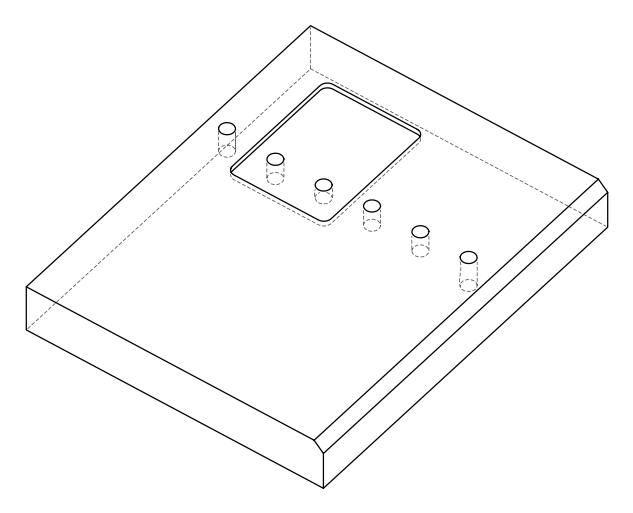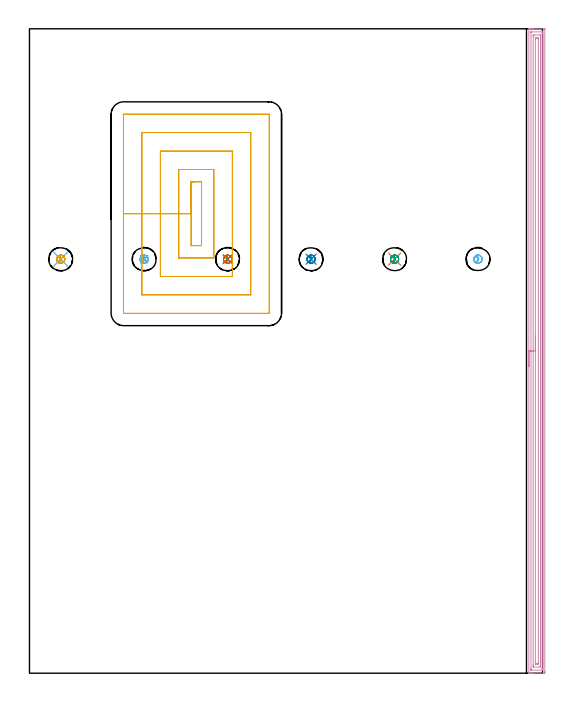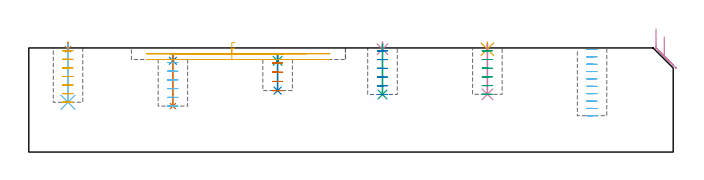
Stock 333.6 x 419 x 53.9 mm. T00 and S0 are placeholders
(PLAN: 18 operations, 5 tool changes, 24.1 min)
(1 SPOT_DRILL | STEP1POCKET | NXT0321_9005460120000 | 0.03 min | 3 mm3)
(2 SPOT_DRILL_1 | STEP1POCKET_1 | NXT0321_9005460120000 | 0.03 min | 596 mm3)
(3 SPOT_DRILL_2 | STEP1POCKET_2 | NXT0321_9005460120000 | 0.03 min | 594 mm3)
(4 SPOT_DRILL_3 | STEP1POCKET_3 | NXT0321_9005460120000 | 0.03 min | 5 mm3)
(5 SPOT_DRILL_4 | STEP1POCKET_4 | NXT0321_9005460120000 | 0.03 min | 2 mm3)
(6 DRILL_BLIND_HOLE_INTO_CENTER | STEP1POCKET | NXT0301_128 | 0.12 min | 3042 mm3)
(7 DRILL_BLIND_HOLE_INTO_CENTER_1 | STEP1POCKET_1 | NXT0301_128 | 0.11 min | 2676 mm3)
(8 DRILL_BLIND_HOLE_INTO_CENTER_2 | STEP1POCKET_2 | NXT0301_128 | 0.08 min | 1775 mm3)
(9 DRILL_BLIND_HOLE_INTO_CENTER_3 | STEP1POCKET_3 | NXT0301_128 | 0.11 min | 2592 mm3)
(10 DRILL_BLIND_HOLE_INTO_CENTER_4 | STEP1POCKET_4 | NXT0301_128 | 0.11 min | 2580 mm3)
(11 MILL_ROUGH_BLIND_HOLE_CONTOUR | STEP1POCKET | NXT0201_013 | Spiral | 0.75 min | 2110 mm3)
(12 MILL_ROUGH_BLIND_HOLE_CONTOUR_1 | STEP1POCKET_1 | NXT0201_013 | Spiral | 0.64 min | 2254 mm3)
(13 MILL_ROUGH_BLIND_HOLE_CONTOUR_2 | STEP1POCKET_2 | NXT0201_013 | Spiral | 0.43 min | 1685 mm3)
(14 MILL_ROUGH_BLIND_HOLE_CONTOUR_3 | STEP1POCKET_3 | NXT0201_013 | Spiral | 0.64 min | 1829 mm3)
(15 MILL_ROUGH_BLIND_HOLE_CONTOUR_4 | STEP1POCKET_4 | NXT0201_013 | Spiral | 0.64 min | 1817 mm3)
(16 AREA_MILL | FG_CHAMFER_SURFACE | UGT0205_001 | 13.64 min | 22640 mm3)
(17 MILL_RECTANGULAR_POCKET | POCKET_RECTANGULAR_STRAIGHT | UGT0201_010 | Follow Part, ap 4, ae 75% | 5.63 min | 94220 mm3)
(18 MILL_BLIND_HOLE_FROM_SOLID_MATERIAL | STEP1POCKET_5 | NXT0201_013 | Spiral | 1.07 min | 6441 mm3)
(TOOL NXT0321_9005460120000 | NC Spot Drill, 142deg, 12mm, Carbide, Uncoated | D12 PA142 FL30 Z2)
(TOOL NXT0301_128 | Carbide Drill 12mm [861.1-1200-036A1-GP GC34] | D12 PA150 FL37.4 Z2)
(TOOL NXT0201_013 | ENDMILL 10mm | D10 FL30 Z4)
(TOOL UGT0205_001 | Chamfer Mill 20 x 3 x 45 deg. | D20 FL50 Z2)
(TOOL UGT0201_010 | End Mill 16 mm | D16 FL22 Z2)
(OP 1 SPOT_DRILL)
G17 G21 G94 G90
T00 M6
G54
G17 G0 G90 X20.3 Y269.2 S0 M3
G43 Z63.9 H0
G94 G81 G98 Z53.241 F250. R56.9
G80
M5
M2
(OP 2 SPOT_DRILL_1)
G17 G21 G94 G90
T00 M6
G54
G17 G0 G90 X74.6 Y269.2 S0 M3
G43 Z63.9 H0
G94 G81 G98 Z47.241 F250. R50.9
G80
M5
M2
(OP 3 SPOT_DRILL_2)
G17 G21 G94 G90
T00 M6
G54
G17 G0 G90 X128.8 Y269.2 S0 M3
G43 Z63.9 H0
G94 G81 G98 Z47.241 F250. R50.9
G80
M5
M2
(OP 4 SPOT_DRILL_3)
G17 G21 G94 G90
T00 M6
G54
G17 G0 G90 X183.1 Y269.2 S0 M3
G43 Z63.9 H0
G94 G81 G98 Z53.241 F250. R56.9
G80
M5
M2
(OP 5 SPOT_DRILL_4)
G17 G21 G94 G90
T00 M6
G54
G17 G0 G90 X237.4 Y269.2 S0 M3
G43 Z63.9 H0
G94 G81 G98 Z53.241 F250. R56.9
G80
M5
M2
(OP 6 DRILL_BLIND_HOLE_INTO_CENTER)
G17 G21 G94 G90
T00 M6
G54
G17 G0 G90 X20.3 Y269.2 S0 M3
G43 Z63.9 H1
G94 G81 G98 Z25.8 F250. R55.9
G80
M5
M2
(OP 7 DRILL_BLIND_HOLE_INTO_CENTER_1)
G17 G21 G94 G90
T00 M6
G54
G17 G0 G90 X74.6 Y269.2 S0 M3
G43 Z63.9 H1
G94 G81 G98 Z23.8 F250. R49.9
G80
M5
M2
(OP 8 DRILL_BLIND_HOLE_INTO_CENTER_2)
G17 G21 G94 G90
T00 M6
G54
G17 G0 G90 X128.8 Y269.2 S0 M3
G43 Z63.9 H1
G94 G81 G98 Z31.8 F250. R49.9
G80
M5
M2
(OP 9 DRILL_BLIND_HOLE_INTO_CENTER_3)
G17 G21 G94 G90
T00 M6
G54
G17 G0 G90 X183.1 Y269.2 S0 M3
G43 Z63.9 H1
G94 G81 G98 Z29.8 F250. R55.9
G80
M5
M2
(OP 10 DRILL_BLIND_HOLE_INTO_CENTER_4)
G17 G21 G94 G90
T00 M6
G54
G17 G0 G90 X237.4 Y269.2 S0 M3
G43 Z63.9 H1
G94 G81 G98 Z29.9 F250. R55.9
G80
M5
M2
(OP 11 MILL_ROUGH_BLIND_HOLE_CONTOUR)
G17 G21 G94 G90
T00 M6
G54
G17 G0 G90 X20.3 Y269.2 S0 M3
G43 Z63.9 H0
Z52.457
G94 G3 X20.75 Y269.695 R0.452 F250.
X20.175 Y270.519 R1.02
X18.345 Y270.349 R1.79
X17.697 Y268.703 R1.655
X20.797 Y266.597 R2.65
X17.697 Y268.703 R-2.65
X19.247 Y267.65 R1.325
X20.3 Y269.2 R1.325
G0 Z48.014
G3 X20.75 Y269.695 R0.452
X20.175 Y270.519 R1.02
X18.345 Y270.349 R1.79
X17.697 Y268.703 R1.655
X20.797 Y266.597 R2.65
X17.697 Y268.703 R-2.65
X19.247 Y267.65 R1.325
X20.3 Y269.2 R1.325
G0 Z43.571
G3 X20.75 Y269.695 R0.452
X20.175 Y270.519 R1.02
X18.345 Y270.349 R1.79
X17.697 Y268.703 R1.655
X20.797 Y266.597 R2.65
X17.697 Y268.703 R-2.65
X19.247 Y267.65 R1.325
X20.3 Y269.2 R1.325
G0 Z39.129
G3 X20.75 Y269.695 R0.452
X20.175 Y270.519 R1.02
X18.345 Y270.349 R1.79
X17.697 Y268.703 R1.655
X20.797 Y266.597 R2.65
X17.697 Y268.703 R-2.65
X19.247 Y267.65 R1.325
X20.3 Y269.2 R1.325
G0 Z34.686
G3 X20.75 Y269.695 R0.452
X20.175 Y270.519 R1.02
X18.345 Y270.349 R1.79
X17.697 Y268.703 R1.655
X20.797 Y266.597 R2.65
X17.697 Y268.703 R-2.65
X19.247 Y267.65 R1.325
X20.3 Y269.2 R1.325
G0 Z30.243
G3 X20.75 Y269.695 R0.452
X20.175 Y270.519 R1.02
X18.345 Y270.349 R1.79
X17.697 Y268.703 R1.655
X20.797 Y266.597 R2.65
X17.697 Y268.703 R-2.65
X19.247 Y267.65 R1.325
X20.3 Y269.2 R1.325
G0 Z25.8
G3 X20.75 Y269.695 R0.452
X20.175 Y270.519 R1.02
X18.345 Y270.349 R1.79
X17.697 Y268.703 R1.655
X20.797 Y266.597 R2.65
X17.697 Y268.703 R-2.65
X19.247 Y267.65 R1.325
X20.3 Y269.2 R1.325
G0 Z63.9
M5
M2
(OP 12 MILL_ROUGH_BLIND_HOLE_CONTOUR_1)
G17 G21 G94 G90
T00 M6
G54
G17 G0 G90 X74.6 Y269.2 S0 M3
G43 Z63.9 H0
Z46.383
G94 G3 X75.05 Y269.695 R0.452 F250.
X74.475 Y270.519 R1.02
X72.645 Y270.349 R1.79
X71.997 Y268.703 R1.655
X75.097 Y266.597 R2.65
X71.997 Y268.703 R-2.65
X73.547 Y267.65 R1.325
X74.6 Y269.2 R1.325
G0 Z41.867
G3 X75.05 Y269.695 R0.452
X74.475 Y270.519 R1.02
X72.645 Y270.349 R1.79
X71.997 Y268.703 R1.655
X75.097 Y266.597 R2.65
X71.997 Y268.703 R-2.65
X73.547 Y267.65 R1.325
X74.6 Y269.2 R1.325
G0 Z37.35
G3 X75.05 Y269.695 R0.452
X74.475 Y270.519 R1.02
X72.645 Y270.349 R1.79
X71.997 Y268.703 R1.655
X75.097 Y266.597 R2.65
X71.997 Y268.703 R-2.65
X73.547 Y267.65 R1.325
X74.6 Y269.2 R1.325
G0 Z32.833
G3 X75.05 Y269.695 R0.452
X74.475 Y270.519 R1.02
X72.645 Y270.349 R1.79
X71.997 Y268.703 R1.655
X75.097 Y266.597 R2.65
X71.997 Y268.703 R-2.65
X73.547 Y267.65 R1.325
X74.6 Y269.2 R1.325
G0 Z28.317
G3 X75.05 Y269.695 R0.452
X74.475 Y270.519 R1.02
X72.645 Y270.349 R1.79
X71.997 Y268.703 R1.655
X75.097 Y266.597 R2.65
X71.997 Y268.703 R-2.65
X73.547 Y267.65 R1.325
X74.6 Y269.2 R1.325
G0 Z23.8
G3 X75.05 Y269.695 R0.452
X74.475 Y270.519 R1.02
X72.645 Y270.349 R1.79
X71.997 Y268.703 R1.655
X75.097 Y266.597 R2.65
X71.997 Y268.703 R-2.65
X73.547 Y267.65 R1.325
X74.6 Y269.2 R1.325
G0 Z63.9
M5
M2
(OP 13 MILL_ROUGH_BLIND_HOLE_CONTOUR_2)
G17 G21 G94 G90
T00 M6
G54
G17 G0 G90 X128.8 Y269.2 S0 M3
G43 Z63.9 H0
Z46.125
G94 G3 X129.25 Y269.695 R0.452 F250.
X128.675 Y270.519 R1.02
X126.845 Y270.349 R1.79
X126.197 Y268.703 R1.655
X129.297 Y266.597 R2.65
X126.197 Y268.703 R-2.65
X127.747 Y267.65 R1.325
X128.8 Y269.2 R1.325
G0 Z41.35
G3 X129.25 Y269.695 R0.452
X128.675 Y270.519 R1.02
X126.845 Y270.349 R1.79
X126.197 Y268.703 R1.655
X129.297 Y266.597 R2.65
X126.197 Y268.703 R-2.65
X127.747 Y267.65 R1.325
X128.8 Y269.2 R1.325
G0 Z36.575
G3 X129.25 Y269.695 R0.452
X128.675 Y270.519 R1.02
X126.845 Y270.349 R1.79
X126.197 Y268.703 R1.655
X129.297 Y266.597 R2.65
X126.197 Y268.703 R-2.65
X127.747 Y267.65 R1.325
X128.8 Y269.2 R1.325
G0 Z31.8
G3 X129.25 Y269.695 R0.452
X128.675 Y270.519 R1.02
X126.845 Y270.349 R1.79
X126.197 Y268.703 R1.655
X129.297 Y266.597 R2.65
X126.197 Y268.703 R-2.65
X127.747 Y267.65 R1.325
X128.8 Y269.2 R1.325
G0 Z63.9
M5
M2
(OP 14 MILL_ROUGH_BLIND_HOLE_CONTOUR_3)
G17 G21 G94 G90
T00 M6
G54
G17 G0 G90 X183.1 Y269.2 S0 M3
G43 Z63.9 H0
Z52.383
G94 G3 X183.55 Y269.695 R0.452 F250.
X182.975 Y270.519 R1.02
X181.145 Y270.349 R1.79
X180.497 Y268.703 R1.655
X183.597 Y266.597 R2.65
X180.497 Y268.703 R-2.65
X182.047 Y267.65 R1.325
X183.1 Y269.2 R1.325
G0 Z47.867
G3 X183.55 Y269.695 R0.452
X182.975 Y270.519 R1.02
X181.145 Y270.349 R1.79
X180.497 Y268.703 R1.655
X183.597 Y266.597 R2.65
X180.497 Y268.703 R-2.65
X182.047 Y267.65 R1.325
X183.1 Y269.2 R1.325
G0 Z43.35
G3 X183.55 Y269.695 R0.452
X182.975 Y270.519 R1.02
X181.145 Y270.349 R1.79
X180.497 Y268.703 R1.655
X183.597 Y266.597 R2.65
X180.497 Y268.703 R-2.65
X182.047 Y267.65 R1.325
X183.1 Y269.2 R1.325
G0 Z38.833
G3 X183.55 Y269.695 R0.452
X182.975 Y270.519 R1.02
X181.145 Y270.349 R1.79
X180.497 Y268.703 R1.655
X183.597 Y266.597 R2.65
X180.497 Y268.703 R-2.65
X182.047 Y267.65 R1.325
X183.1 Y269.2 R1.325
G0 Z34.317
G3 X183.55 Y269.695 R0.452
X182.975 Y270.519 R1.02
X181.145 Y270.349 R1.79
X180.497 Y268.703 R1.655
X183.597 Y266.597 R2.65
X180.497 Y268.703 R-2.65
X182.047 Y267.65 R1.325
X183.1 Y269.2 R1.325
G0 Z29.8
G3 X183.55 Y269.695 R0.452
X182.975 Y270.519 R1.02
X181.145 Y270.349 R1.79
X180.497 Y268.703 R1.655
X183.597 Y266.597 R2.65
X180.497 Y268.703 R-2.65
X182.047 Y267.65 R1.325
X183.1 Y269.2 R1.325
G0 Z63.9
M5
M2
(OP 15 MILL_ROUGH_BLIND_HOLE_CONTOUR_4)
G17 G21 G94 G90
T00 M6
G54
G17 G0 G90 X237.4 Y269.2 S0 M3
G43 Z63.9 H0
Z52.4
G94 G3 X237.85 Y269.695 R0.452 F250.
X237.275 Y270.519 R1.02
X235.445 Y270.349 R1.79
X234.797 Y268.703 R1.655
X237.897 Y266.597 R2.65
X234.797 Y268.703 R-2.65
X236.347 Y267.65 R1.325
X237.4 Y269.2 R1.325
G0 Z47.9
G3 X237.85 Y269.695 R0.452
X237.275 Y270.519 R1.02
X235.445 Y270.349 R1.79
X234.797 Y268.703 R1.655
X237.897 Y266.597 R2.65
X234.797 Y268.703 R-2.65
X236.347 Y267.65 R1.325
X237.4 Y269.2 R1.325
G0 Z43.4
G3 X237.85 Y269.695 R0.452
X237.275 Y270.519 R1.02
X235.445 Y270.349 R1.79
X234.797 Y268.703 R1.655
X237.897 Y266.597 R2.65
X234.797 Y268.703 R-2.65
X236.347 Y267.65 R1.325
X237.4 Y269.2 R1.325
G0 Z38.9
G3 X237.85 Y269.695 R0.452
X237.275 Y270.519 R1.02
X235.445 Y270.349 R1.79
X234.797 Y268.703 R1.655
X237.897 Y266.597 R2.65
X234.797 Y268.703 R-2.65
X236.347 Y267.65 R1.325
X237.4 Y269.2 R1.325
G0 Z34.4
G3 X237.85 Y269.695 R0.452
X237.275 Y270.519 R1.02
X235.445 Y270.349 R1.79
X234.797 Y268.703 R1.655
X237.897 Y266.597 R2.65
X234.797 Y268.703 R-2.65
X236.347 Y267.65 R1.325
X237.4 Y269.2 R1.325
G0 Z29.9
G3 X237.85 Y269.695 R0.452
X237.275 Y270.519 R1.02
X235.445 Y270.349 R1.79
X234.797 Y268.703 R1.655
X237.897 Y266.597 R2.65
X234.797 Y268.703 R-2.65
X236.347 Y267.65 R1.325
X237.4 Y269.2 R1.325
G0 Z63.9
M5
M2
(OP 16 AREA_MILL)
G17 G21 G94 G90
T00 M6
G54
G17 G0 G90 X324.7 Y199.5 S1061 M3
G43 Z63.9 H0
G94 G1 Y199.538 Z63.028 F250.
Y199.652 Z62.163
Y199.841 Z61.312
Y200.103 Z60.48
Y200.437 Z59.674
Y200.84 Z58.9
Y201.308 Z58.164
Y201.84 Z57.472
Y202.429 Z56.829
Y203.072 Z56.239
Y203.764 Z55.708
Y204.5 Z55.24
Y205.274 Z54.837
Y206.08 Z54.503
Y206.912 Z54.241
Y207.763 Z54.052
Y208.628 Z53.938
Y209.5 Z53.9
Y418.838
X324.702 Y418.99 Z53.888
X324.836 Y418.997 Z53.756
X324.977 Y419. Z53.623
X325.318 Z53.281
X325.956 Z52.638
X327.152 Z51.445
X327.709 Z50.885
X334.72 Z43.877
X335.002 Y418.997 Z43.596
X335.092 Y418.99 Z43.505
X335.099 Y418.898 Z43.499
X335.1 Y418.391 Z43.5
Y1.114
X335.099 Y0.609 Z43.501
X335.096 Y0.226 Z43.502
X335.092 Y0.01 Z43.505
X334.72 Y0. Z43.877
X327.709 Z50.885
X327.152 Z51.445
X326.833 Z51.763
X326.275 Z52.321
X325.956 Z52.638
X324.977 Z53.623
X324.838 Z53.754
X324.819 Y0.001 Z53.773
X324.702 Y0.01 Z53.888
X324.7 Y0.162 Z53.9
Y209.5
X326.114 Z52.486
X326.115 Y416.445 Z52.485
Y416.606
X326.12 Y416.97 Z52.48
X326.121 Y416.986 Z52.479
X326.146 Y416.99 Z52.454
X326.214 Y416.996 Z52.386
X326.317 Y416.999 Z52.283
X333.457 Y417. Z45.143
X333.623 Y416.997 Z44.977
X333.652 Y416.995 Z44.948
X333.678 Y416.991 Z44.922
X333.679 Y416.953 Z44.921
X333.684 Y416.768 Z44.916
X333.685 Y416.606 Z44.915
X333.686 Y415.874 Z44.914
X333.685 Y2.555 Z44.915
X333.684 Y2.394 Z44.916
X333.68 Y2.03 Z44.92
X333.679 Y2.014 Z44.921
X333.654 Y2.01 Z44.946
X333.586 Y2.004 Z45.014
X333.483 Y2.001 Z45.117
X326.343 Y2. Z52.257
X326.177 Y2.003 Z52.423
X326.148 Y2.005 Z52.452
X326.122 Y2.009 Z52.478
X326.12 Y2.047 Z52.48
X326.116 Y2.232 Z52.484
X326.115 Y2.394 Z52.485
X326.114 Y3.126 Z52.486
Y209.5
X327.528 Z51.072
X327.529 Y413.928 Z51.071
Y414.111
X327.535 Y414.82 Z51.065
X327.54 Y414.993 Z51.06
X328.585 Y415. Z50.015
X331.916 Y414.999 Z46.684
X332.091 Y414.995 Z46.509
X332.26 Y414.99 Z46.34
X332.265 Y414.82 Z46.335
X332.269 Y414.639 Z46.331
X332.271 Y413.928 Z46.329
Y413.744
Y5.072
X332.27 Y4.889 Z46.33
X332.264 Y4.18 Z46.336
X332.26 Y4.007 Z46.34
X331.214 Y4. Z47.386
X327.884 Y4.001 Z50.716
X327.709 Y4.005 Z50.891
X327.54 Y4.01 Z51.06
X327.534 Y4.18 Z51.066
X327.531 Y4.361 Z51.069
X327.529 Y5.072 Z51.071
X327.528 Y5.256 Z51.072
Y209.5
X328.943 Z49.657
Y412.142
X328.944 Y412.669 Z49.656
X328.947 Y412.847 Z49.653
X328.949 Y412.979 Z49.651
X329.041 Y412.99 Z49.559
X329.462 Y412.999 Z49.138
X329.496 Y413. Z49.104
X330.338 Z48.262
X330.373 Z48.227
X330.756 Y412.992 Z47.844
X330.846 Y412.99 Z47.754
X330.851 Y412.932 Z47.749
X330.853 Y412.867 Z47.747
X330.857 Y412.507 Z47.743
Y6.858
X330.856 Y6.33 Z47.744
X330.853 Y6.153 Z47.747
X330.85 Y6.021 Z47.75
X330.759 Y6.01 Z47.841
X330.338 Y6.001 Z48.262
X330.304 Y6. Z48.296
X329.462 Z49.138
X329.427 Z49.173
X329.044 Y6.007 Z49.556
X328.954 Y6.01 Z49.646
X328.949 Y6.068 Z49.651
X328.946 Y6.133 Z49.654
X328.943 Y6.493 Z49.657
Y209.5
Y210.372 Z49.695
Y211.236 Z49.809
Y212.088 Z49.998
Y212.92 Z50.26
Y213.726 Z50.594
Y214.5 Z50.997
Y215.236 Z51.466
Y215.928 Z51.997
Y216.571 Z52.586
Y217.16 Z53.229
Y217.691 Z53.922
Y218.16 Z54.657
Y218.563 Z55.431
Y218.897 Z56.237
Y219.159 Z57.069
Y219.348 Z57.921
Y219.462 Z58.786
Y219.5 Z59.657
G0 Z63.9
M5
M2
(OP 17 MILL_RECTANGULAR_POCKET)
G17 G21 G94 G90
T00 M6
G54
G17 G0 G90 X106.742 Y319.5 S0 M3
G43 Z63.9 H0
Z56.9
G94 G1 X105.1 Z56.46 F250.
Y298.75 Z50.9
Y278. F500.
X111.9
Y319.5
X105.1
Y298.75
X97.1
Y270.
X119.9
Y327.5
X97.1
Y298.75
X85.1
Y258.
X131.9
Y339.5
X85.1
Y298.75
X73.1
Y246.
X143.9
Y351.5
X73.1
Y298.75
X61.1
Y234.2
G3 X61.3 Y234. R0.2
G1 X155.7
G3 X155.9 Y234.2 R0.2
G1 Y363.3
G3 X155.7 Y363.5 R0.2
G1 X61.3
G3 X61.1 Y363.3 R0.2
G1 Y298.75
Y297.75
G0 X106.742 Y319.5 Z53.9
G1 X105.1 Z53.46 F250.
Y298.75 Z47.9
Y278. F500.
X111.9
Y319.5
X105.1
Y298.75
X97.1
Y270.
X119.9
Y327.5
X97.1
Y298.75
X85.1
Y258.
X131.9
Y339.5
X85.1
Y298.75
X73.1
Y246.
X143.9
Y351.5
X73.1
Y298.75
X61.1
Y234.2
G3 X61.3 Y234. R0.2
G1 X155.7
G3 X155.9 Y234.2 R0.2
G1 Y363.3
G3 X155.7 Y363.5 R0.2
G1 X61.3
G3 X61.1 Y363.3 R0.2
G1 Y298.75
Y297.75
G0 Z63.9
M5
M2
(OP 18 MILL_BLIND_HOLE_FROM_SOLID_MATERIAL)
G17 G21 G94 G90
T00 M6
G54
G17 G0 G90 X291.6 Y269.2 S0 M3
G43 Z63.9 H0
Z53.09
G94 G3 X292.05 Y269.695 R0.452 F250.
X291.475 Y270.519 R1.02
X289.645 Y270.349 R1.79
X288.997 Y268.703 R1.655
X292.097 Y266.597 R2.65
X288.997 Y268.703 R-2.65
X290.547 Y267.65 R1.325
X291.6 Y269.2 R1.325
G0 Z49.28
G3 X292.05 Y269.695 R0.452
X291.475 Y270.519 R1.02
X289.645 Y270.349 R1.79
X288.997 Y268.703 R1.655
X292.097 Y266.597 R2.65
X288.997 Y268.703 R-2.65
X290.547 Y267.65 R1.325
X291.6 Y269.2 R1.325
G0 Z45.47
G3 X292.05 Y269.695 R0.452
X291.475 Y270.519 R1.02
X289.645 Y270.349 R1.79
X288.997 Y268.703 R1.655
X292.097 Y266.597 R2.65
X288.997 Y268.703 R-2.65
X290.547 Y267.65 R1.325
X291.6 Y269.2 R1.325
G0 Z41.66
G3 X292.05 Y269.695 R0.452
X291.475 Y270.519 R1.02
X289.645 Y270.349 R1.79
X288.997 Y268.703 R1.655
X292.097 Y266.597 R2.65
X288.997 Y268.703 R-2.65
X290.547 Y267.65 R1.325
X291.6 Y269.2 R1.325
G0 Z37.85
G3 X292.05 Y269.695 R0.452
X291.475 Y270.519 R1.02
X289.645 Y270.349 R1.79
X288.997 Y268.703 R1.655
X292.097 Y266.597 R2.65
X288.997 Y268.703 R-2.65
X290.547 Y267.65 R1.325
X291.6 Y269.2 R1.325
G0 Z34.04
G3 X292.05 Y269.695 R0.452
X291.475 Y270.519 R1.02
X289.645 Y270.349 R1.79
X288.997 Y268.703 R1.655
X292.097 Y266.597 R2.65
X288.997 Y268.703 R-2.65
X290.547 Y267.65 R1.325
X291.6 Y269.2 R1.325
G0 Z30.23
G3 X292.05 Y269.695 R0.452
X291.475 Y270.519 R1.02
X289.645 Y270.349 R1.79
X288.997 Y268.703 R1.655
X292.097 Y266.597 R2.65
X288.997 Y268.703 R-2.65
X290.547 Y267.65 R1.325
X291.6 Y269.2 R1.325
G0 Z26.42
G3 X292.05 Y269.695 R0.452
X291.475 Y270.519 R1.02
X289.645 Y270.349 R1.79
X288.997 Y268.703 R1.655
X292.097 Y266.597 R2.65
X288.997 Y268.703 R-2.65
X290.547 Y267.65 R1.325
X291.6 Y269.2 R1.325
G0 Z22.61
G3 X292.05 Y269.695 R0.452
X291.475 Y270.519 R1.02
X289.645 Y270.349 R1.79
X288.997 Y268.703 R1.655
X292.097 Y266.597 R2.65
X288.997 Y268.703 R-2.65
X290.547 Y267.65 R1.325
X291.6 Y269.2 R1.325
G0 Z18.8
G3 X292.05 Y269.695 R0.452
X291.475 Y270.519 R1.02
X289.645 Y270.349 R1.79
X288.997 Y268.703 R1.655
X292.097 Y266.597 R2.65
X288.997 Y268.703 R-2.65
X290.547 Y267.65 R1.325
X291.6 Y269.2 R1.325
G0 Z63.9
M5
M2
